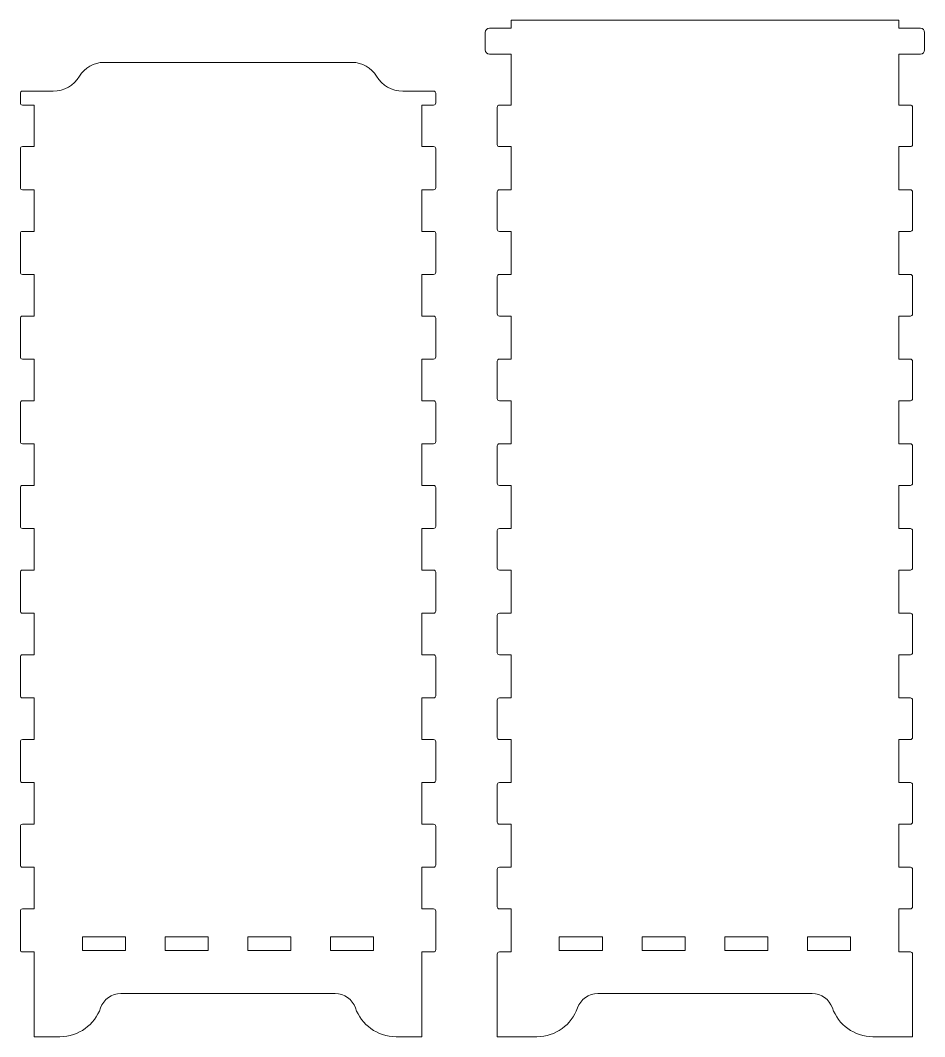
# Model space of a CAD drawing. Header units: millimetres. Extents: x -1099 to 2075, y -1295 to 1553.
# Drawn here: x 385.6 to 595.5, y -1213.3 to -977.3 of the extents above; entities that cross this region are included whole.
import ezdxf

# ---------------------------------------------------------------- set-up
doc = ezdxf.new("R2010")
doc.units = ezdxf.units.MM
doc.header["$MEASUREMENT"] = 0
doc.layers.add('layer 1', color=7, linetype='Continuous')

msp = doc.modelspace()

# ---------------------------------------------------------------- linework, layer by layer
at = {"layer": 'layer 1', "color": 250, "lineweight": 9}
for points, knots in [([(519.638, -1203.311), (519.638, -1203.311), (569.3578, -1203.311), (569.3578, -1203.311), (569.3578, -1203.311), (571.514, -1203.311), (573.3481, -1204.6075), (574.069, -1206.6396), (574.069, -1206.6396), (575.4456, -1210.5194), (579.1562, -1213.3109), (583.4979, -1213.3109), (583.4979, -1213.3109), (583.4979, -1213.3109), (592.6979, -1213.3109), (592.6979, -1213.3109), (592.6979, -1213.3109), (592.6979, -1213.3109), (592.6979, -1194.1443), (592.6979, -1194.1443), (592.6979, -1194.1443), (592.6979, -1193.8689), (592.4732, -1193.6443), (592.1979, -1193.6443), (592.1979, -1193.6443), (592.1979, -1193.6443), (589.4979, -1193.6443), (589.4979, -1193.6443), (589.4979, -1193.6443), (589.4979, -1193.6443), (589.4979, -1183.6443), (589.4979, -1183.6443), (589.4979, -1183.6443), (589.4979, -1183.6443), (592.1979, -1183.6443), (592.1979, -1183.6443), (592.1979, -1183.6443), (592.4733, -1183.6443), (592.6979, -1183.4197), (592.6979, -1183.1443), (592.6979, -1183.1443), (592.6979, -1183.1443), (592.6979, -1174.4777), (592.6979, -1174.4777), (592.6979, -1174.4777), (592.6979, -1174.2023), (592.4732, -1173.9777), (592.1979, -1173.9777), (592.1979, -1173.9777), (592.1979, -1173.9777), (589.4979, -1173.9777), (589.4979, -1173.9777), (589.4979, -1173.9777), (589.4979, -1173.9777), (589.4979, -1163.9777), (589.4979, -1163.9777), (589.4979, -1163.9777), (589.4979, -1163.9777), (592.1979, -1163.9777), (592.1979, -1163.9777), (592.1979, -1163.9777), (592.4733, -1163.9777), (592.6979, -1163.7531), (592.6979, -1163.4777), (592.6979, -1163.4777), (592.6979, -1163.4777), (592.6979, -1154.811), (592.6979, -1154.811), (592.6979, -1154.811), (592.6979, -1154.5356), (592.4732, -1154.311), (592.1979, -1154.311), (592.1979, -1154.311), (592.1979, -1154.311), (589.4979, -1154.311), (589.4979, -1154.311), (589.4979, -1154.311), (589.4979, -1154.311), (589.4979, -1144.311), (589.4979, -1144.311), (589.4979, -1144.311), (589.4979, -1144.311), (592.1979, -1144.311), (592.1979, -1144.311), (592.1979, -1144.311), (592.4733, -1144.311), (592.6979, -1144.0864), (592.6979, -1143.811), (592.6979, -1143.811), (592.6979, -1143.811), (592.6979, -1135.1443), (592.6979, -1135.1443), (592.6979, -1135.1443), (592.6979, -1134.8689), (592.4732, -1134.6443), (592.1979, -1134.6443), (592.1979, -1134.6443), (592.1979, -1134.6443), (589.4979, -1134.6443), (589.4979, -1134.6443), (589.4979, -1134.6443), (589.4979, -1134.6443), (589.4979, -1124.6443), (589.4979, -1124.6443), (589.4979, -1124.6443), (589.4979, -1124.6443), (592.1979, -1124.6443), (592.1979, -1124.6443), (592.1979, -1124.6443), (592.4733, -1124.6443), (592.6979, -1124.4197), (592.6979, -1124.1443), (592.6979, -1124.1443), (592.6979, -1124.1443), (592.6979, -1115.4777), (592.6979, -1115.4777), (592.6979, -1115.4777), (592.6979, -1115.2023), (592.4732, -1114.9777), (592.1979, -1114.9777), (592.1979, -1114.9777), (592.1979, -1114.9777), (589.4979, -1114.9777), (589.4979, -1114.9777), (589.4979, -1114.9777), (589.4979, -1114.9777), (589.4979, -1104.9777), (589.4979, -1104.9777), (589.4979, -1104.9777), (589.4979, -1104.9777), (592.1979, -1104.9777), (592.1979, -1104.9777), (592.1979, -1104.9777), (592.4733, -1104.9777), (592.6979, -1104.7531), (592.6979, -1104.4777), (592.6979, -1104.4777), (592.6979, -1104.4777), (592.6979, -1095.811), (592.6979, -1095.811), (592.6979, -1095.811), (592.6979, -1095.5356), (592.4732, -1095.311), (592.1979, -1095.311), (592.1979, -1095.311), (592.1979, -1095.311), (589.4979, -1095.311), (589.4979, -1095.311), (589.4979, -1095.311), (589.4979, -1095.311), (589.4979, -1085.311), (589.4979, -1085.311), (589.4979, -1085.311), (589.4979, -1085.311), (592.1979, -1085.311), (592.1979, -1085.311), (592.1979, -1085.311), (592.4733, -1085.311), (592.6979, -1085.0864), (592.6979, -1084.811), (592.6979, -1084.811), (592.6979, -1084.811), (592.6979, -1076.1443), (592.6979, -1076.1443), (592.6979, -1076.1443), (592.6979, -1075.8689), (592.4732, -1075.6443), (592.1979, -1075.6443), (592.1979, -1075.6443), (592.1979, -1075.6443), (589.4979, -1075.6443), (589.4979, -1075.6443), (589.4979, -1075.6443), (589.4979, -1075.6443), (589.4979, -1065.6443), (589.4979, -1065.6443), (589.4979, -1065.6443), (589.4979, -1065.6443), (592.1979, -1065.6443), (592.1979, -1065.6443), (592.1979, -1065.6443), (592.4733, -1065.6443), (592.6979, -1065.4197), (592.6979, -1065.1443), (592.6979, -1065.1443), (592.6979, -1065.1443), (592.6979, -1056.4777), (592.6979, -1056.4777), (592.6979, -1056.4777), (592.6979, -1056.2023), (592.4732, -1055.9777), (592.1979, -1055.9777), (592.1979, -1055.9777), (592.1979, -1055.9777), (589.4979, -1055.9777), (589.4979, -1055.9777), (589.4979, -1055.9777), (589.4979, -1055.9777), (589.4979, -1045.9777), (589.4979, -1045.9777), (589.4979, -1045.9777), (589.4979, -1045.9777), (592.1979, -1045.9777), (592.1979, -1045.9777), (592.1979, -1045.9777), (592.4733, -1045.9777), (592.6979, -1045.7531), (592.6979, -1045.4777), (592.6979, -1045.4777), (592.6979, -1045.4777), (592.6979, -1036.811), (592.6979, -1036.811), (592.6979, -1036.811), (592.6979, -1036.5356), (592.4732, -1036.311), (592.1979, -1036.311), (592.1979, -1036.311), (592.1979, -1036.311), (589.4979, -1036.311), (589.4979, -1036.311), (589.4979, -1036.311), (589.4979, -1036.311), (589.4979, -1026.311), (589.4979, -1026.311), (589.4979, -1026.311), (589.4979, -1026.311), (592.1979, -1026.311), (592.1979, -1026.311), (592.1979, -1026.311), (592.4733, -1026.311), (592.6979, -1026.0864), (592.6979, -1025.811), (592.6979, -1025.811), (592.6979, -1025.811), (592.6979, -1017.1443), (592.6979, -1017.1443), (592.6979, -1017.1443), (592.6979, -1016.8689), (592.4732, -1016.6443), (592.1979, -1016.6443), (592.1979, -1016.6443), (592.1979, -1016.6443), (589.4979, -1016.6443), (589.4979, -1016.6443), (589.4979, -1016.6443), (589.4979, -1016.6443), (589.4979, -1006.6443), (589.4979, -1006.6443), (589.4979, -1006.6443), (589.4979, -1006.6443), (592.1979, -1006.6443), (592.1979, -1006.6443), (592.1979, -1006.6443), (592.4733, -1006.6443), (592.6979, -1006.4197), (592.6979, -1006.1443), (592.6979, -1006.1443), (592.6979, -1006.1443), (592.6979, -997.4777), (592.6979, -997.4777), (592.6979, -997.4777), (592.6979, -997.2023), (592.4732, -996.9777), (592.1979, -996.9777), (592.1979, -996.9777), (592.1979, -996.9777), (589.4979, -996.9777), (589.4979, -996.9777), (589.4979, -996.9777), (589.4979, -996.9777), (589.4979, -985.1444), (589.4979, -985.1444), (589.4979, -985.1444), (589.4979, -985.1444), (594.4979, -985.1444), (594.4979, -985.1444), (594.4979, -985.1444), (595.0487, -985.1444), (595.4979, -984.6952), (595.4979, -984.1444), (595.4979, -984.1444), (595.4979, -984.1444), (595.4979, -980.1444), (595.4979, -980.1444), (595.4979, -980.1444), (595.4979, -979.5936), (595.0486, -979.1444), (594.4979, -979.1444), (594.4979, -979.1444), (594.4979, -979.1444), (589.4979, -979.1444), (589.4979, -979.1444), (589.4979, -979.1444), (589.4979, -979.1444), (589.4979, -977.311), (589.4979, -977.311), (589.4979, -977.311), (589.4979, -977.311), (499.4979, -977.311), (499.4979, -977.311), (499.4979, -977.311), (499.4979, -977.311), (499.4979, -979.1444), (499.4979, -979.1444), (499.4979, -979.1444), (499.4979, -979.1444), (494.4979, -979.1444), (494.4979, -979.1444), (494.4979, -979.1444), (493.9473, -979.1444), (493.4979, -979.5938), (493.4979, -980.1444), (493.4979, -980.1444), (493.4979, -980.1444), (493.4979, -984.1444), (493.4979, -984.1444), (493.4979, -984.1444), (493.4979, -984.6951), (493.9471, -985.1444), (494.4979, -985.1444), (494.4979, -985.1444), (494.4979, -985.1444), (499.4979, -985.1444), (499.4979, -985.1444), (499.4979, -985.1444), (499.4979, -985.1444), (499.4979, -996.9777), (499.4979, -996.9777), (499.4979, -996.9777), (499.4979, -996.9777), (496.7979, -996.9777), (496.7979, -996.9777), (496.7979, -996.9777), (496.5226, -996.9777), (496.2979, -997.2024), (496.2979, -997.4777), (496.2979, -997.4777), (496.2979, -997.4777), (496.2979, -1006.1443), (496.2979, -1006.1443), (496.2979, -1006.1443), (496.2979, -1006.4196), (496.5225, -1006.6443), (496.7979, -1006.6443), (496.7979, -1006.6443), (496.7979, -1006.6443), (499.4979, -1006.6443), (499.4979, -1006.6443), (499.4979, -1006.6443), (499.4979, -1006.6443), (499.4979, -1016.6443), (499.4979, -1016.6443), (499.4979, -1016.6443), (499.4979, -1016.6443), (496.7979, -1016.6443), (496.7979, -1016.6443), (496.7979, -1016.6443), (496.5226, -1016.6443), (496.2979, -1016.869), (496.2979, -1017.1443), (496.2979, -1017.1443), (496.2979, -1017.1443), (496.2979, -1025.811), (496.2979, -1025.811), (496.2979, -1025.811), (496.2979, -1026.0863), (496.5225, -1026.311), (496.7979, -1026.311), (496.7979, -1026.311), (496.7979, -1026.311), (499.4979, -1026.311), (499.4979, -1026.311), (499.4979, -1026.311), (499.4979, -1026.311), (499.4979, -1036.311), (499.4979, -1036.311), (499.4979, -1036.311), (499.4979, -1036.311), (496.7979, -1036.311), (496.7979, -1036.311), (496.7979, -1036.311), (496.5226, -1036.311), (496.2979, -1036.5357), (496.2979, -1036.811), (496.2979, -1036.811), (496.2979, -1036.811), (496.2979, -1045.4777), (496.2979, -1045.4777), (496.2979, -1045.4777), (496.2979, -1045.753), (496.5225, -1045.9777), (496.7979, -1045.9777), (496.7979, -1045.9777), (496.7979, -1045.9777), (499.4979, -1045.9777), (499.4979, -1045.9777), (499.4979, -1045.9777), (499.4979, -1045.9777), (499.4979, -1055.9777), (499.4979, -1055.9777), (499.4979, -1055.9777), (499.4979, -1055.9777), (496.7979, -1055.9777), (496.7979, -1055.9777), (496.7979, -1055.9777), (496.5226, -1055.9777), (496.2979, -1056.2024), (496.2979, -1056.4777), (496.2979, -1056.4777), (496.2979, -1056.4777), (496.2979, -1065.1443), (496.2979, -1065.1443), (496.2979, -1065.1443), (496.2979, -1065.4196), (496.5225, -1065.6443), (496.7979, -1065.6443), (496.7979, -1065.6443), (496.7979, -1065.6443), (499.4979, -1065.6443), (499.4979, -1065.6443), (499.4979, -1065.6443), (499.4979, -1065.6443), (499.4979, -1075.6443), (499.4979, -1075.6443), (499.4979, -1075.6443), (499.4979, -1075.6443), (496.7979, -1075.6443), (496.7979, -1075.6443), (496.7979, -1075.6443), (496.5226, -1075.6443), (496.2979, -1075.869), (496.2979, -1076.1443), (496.2979, -1076.1443), (496.2979, -1076.1443), (496.2979, -1084.811), (496.2979, -1084.811), (496.2979, -1084.811), (496.2979, -1085.0863), (496.5225, -1085.311), (496.7979, -1085.311), (496.7979, -1085.311), (496.7979, -1085.311), (499.4979, -1085.311), (499.4979, -1085.311), (499.4979, -1085.311), (499.4979, -1085.311), (499.4979, -1095.311), (499.4979, -1095.311), (499.4979, -1095.311), (499.4979, -1095.311), (496.7979, -1095.311), (496.7979, -1095.311), (496.7979, -1095.311), (496.5226, -1095.311), (496.2979, -1095.5357), (496.2979, -1095.811), (496.2979, -1095.811), (496.2979, -1095.811), (496.2979, -1104.4777), (496.2979, -1104.4777), (496.2979, -1104.4777), (496.2979, -1104.753), (496.5225, -1104.9777), (496.7979, -1104.9777), (496.7979, -1104.9777), (496.7979, -1104.9777), (499.4979, -1104.9777), (499.4979, -1104.9777), (499.4979, -1104.9777), (499.4979, -1104.9777), (499.4979, -1114.9777), (499.4979, -1114.9777), (499.4979, -1114.9777), (499.4979, -1114.9777), (496.7979, -1114.9777), (496.7979, -1114.9777), (496.7979, -1114.9777), (496.5226, -1114.9777), (496.2979, -1115.2024), (496.2979, -1115.4777), (496.2979, -1115.4777), (496.2979, -1115.4777), (496.2979, -1124.1443), (496.2979, -1124.1443), (496.2979, -1124.1443), (496.2979, -1124.4196), (496.5225, -1124.6443), (496.7979, -1124.6443), (496.7979, -1124.6443), (496.7979, -1124.6443), (499.4979, -1124.6443), (499.4979, -1124.6443), (499.4979, -1124.6443), (499.4979, -1124.6443), (499.4979, -1134.6443), (499.4979, -1134.6443), (499.4979, -1134.6443), (499.4979, -1134.6443), (496.7979, -1134.6443), (496.7979, -1134.6443), (496.7979, -1134.6443), (496.5226, -1134.6443), (496.2979, -1134.869), (496.2979, -1135.1443), (496.2979, -1135.1443), (496.2979, -1135.1443), (496.2979, -1143.811), (496.2979, -1143.811), (496.2979, -1143.811), (496.2979, -1144.0863), (496.5225, -1144.311), (496.7979, -1144.311), (496.7979, -1144.311), (496.7979, -1144.311), (499.4979, -1144.311), (499.4979, -1144.311), (499.4979, -1144.311), (499.4979, -1144.311), (499.4979, -1154.311), (499.4979, -1154.311), (499.4979, -1154.311), (499.4979, -1154.311), (496.7979, -1154.311), (496.7979, -1154.311), (496.7979, -1154.311), (496.5226, -1154.311), (496.2979, -1154.5357), (496.2979, -1154.811), (496.2979, -1154.811), (496.2979, -1154.811), (496.2979, -1163.4777), (496.2979, -1163.4777), (496.2979, -1163.4777), (496.2979, -1163.753), (496.5225, -1163.9777), (496.7979, -1163.9777), (496.7979, -1163.9777), (496.7979, -1163.9777), (499.4979, -1163.9777), (499.4979, -1163.9777), (499.4979, -1163.9777), (499.4979, -1163.9777), (499.4979, -1173.9777), (499.4979, -1173.9777), (499.4979, -1173.9777), (499.4979, -1173.9777), (496.7979, -1173.9777), (496.7979, -1173.9777), (496.7979, -1173.9777), (496.5226, -1173.9777), (496.2979, -1174.2024), (496.2979, -1174.4777), (496.2979, -1174.4777), (496.2979, -1174.4777), (496.2979, -1183.1443), (496.2979, -1183.1443), (496.2979, -1183.1443), (496.2979, -1183.4196), (496.5225, -1183.6443), (496.7979, -1183.6443), (496.7979, -1183.6443), (496.7979, -1183.6443), (499.4979, -1183.6443), (499.4979, -1183.6443), (499.4979, -1183.6443), (499.4979, -1183.6443), (499.4979, -1193.6443), (499.4979, -1193.6443), (499.4979, -1193.6443), (499.4979, -1193.6443), (496.7979, -1193.6443), (496.7979, -1193.6443), (496.7979, -1193.6443), (496.5226, -1193.6443), (496.2979, -1193.869), (496.2979, -1194.1443), (496.2979, -1194.1443), (496.2979, -1194.1443), (496.2979, -1213.3109), (496.2979, -1213.3109), (496.2979, -1213.3109), (496.2979, -1213.3109), (505.4979, -1213.3109), (505.4979, -1213.3109), (505.4979, -1213.3109), (509.8396, -1213.3109), (513.5502, -1210.5194), (514.9268, -1206.6396), (514.9268, -1206.6396), (515.6477, -1204.6075), (517.4818, -1203.311), (519.638, -1203.311)], [0, 0, 0, 0, 0.00671141, 0.00671141, 0.00671141, 0.00671141, 0.01342282, 0.01342282, 0.01342282, 0.01342282, 0.02013423, 0.02013423, 0.02013423, 0.02013423, 0.02684564, 0.02684564, 0.02684564, 0.02684564, 0.03355705, 0.03355705, 0.03355705, 0.03355705, 0.04026846, 0.04026846, 0.04026846, 0.04026846, 0.04697987, 0.04697987, 0.04697987, 0.04697987, 0.05369128, 0.05369128, 0.05369128, 0.05369128, 0.06040268, 0.06040268, 0.06040268, 0.06040268, 0.06711409, 0.06711409, 0.06711409, 0.06711409, 0.0738255, 0.0738255, 0.0738255, 0.0738255, 0.08053691, 0.08053691, 0.08053691, 0.08053691, 0.08724832, 0.08724832, 0.08724832, 0.08724832, 0.09395973, 0.09395973, 0.09395973, 0.09395973, 0.10067114, 0.10067114, 0.10067114, 0.10067114, 0.10738255, 0.10738255, 0.10738255, 0.10738255, 0.11409396, 0.11409396, 0.11409396, 0.11409396, 0.12080537, 0.12080537, 0.12080537, 0.12080537, 0.12751678, 0.12751678, 0.12751678, 0.12751678, 0.13422819, 0.13422819, 0.13422819, 0.13422819, 0.1409396, 0.1409396, 0.1409396, 0.1409396, 0.14765101, 0.14765101, 0.14765101, 0.14765101, 0.15436242, 0.15436242, 0.15436242, 0.15436242, 0.16107383, 0.16107383, 0.16107383, 0.16107383, 0.16778523, 0.16778523, 0.16778523, 0.16778523, 0.17449664, 0.17449664, 0.17449664, 0.17449664, 0.18120805, 0.18120805, 0.18120805, 0.18120805, 0.18791946, 0.18791946, 0.18791946, 0.18791946, 0.19463087, 0.19463087, 0.19463087, 0.19463087, 0.20134228, 0.20134228, 0.20134228, 0.20134228, 0.20805369, 0.20805369, 0.20805369, 0.20805369, 0.2147651, 0.2147651, 0.2147651, 0.2147651, 0.22147651, 0.22147651, 0.22147651, 0.22147651, 0.22818792, 0.22818792, 0.22818792, 0.22818792, 0.23489933, 0.23489933, 0.23489933, 0.23489933, 0.24161074, 0.24161074, 0.24161074, 0.24161074, 0.24832215, 0.24832215, 0.24832215, 0.24832215, 0.25503356, 0.25503356, 0.25503356, 0.25503356, 0.26174497, 0.26174497, 0.26174497, 0.26174497, 0.26845638, 0.26845638, 0.26845638, 0.26845638, 0.27516779, 0.27516779, 0.27516779, 0.27516779, 0.28187919, 0.28187919, 0.28187919, 0.28187919, 0.2885906, 0.2885906, 0.2885906, 0.2885906, 0.29530201, 0.29530201, 0.29530201, 0.29530201, 0.30201342, 0.30201342, 0.30201342, 0.30201342, 0.30872483, 0.30872483, 0.30872483, 0.30872483, 0.31543624, 0.31543624, 0.31543624, 0.31543624, 0.32214765, 0.32214765, 0.32214765, 0.32214765, 0.32885906, 0.32885906, 0.32885906, 0.32885906, 0.33557047, 0.33557047, 0.33557047, 0.33557047, 0.34228188, 0.34228188, 0.34228188, 0.34228188, 0.34899329, 0.34899329, 0.34899329, 0.34899329, 0.3557047, 0.3557047, 0.3557047, 0.3557047, 0.36241611, 0.36241611, 0.36241611, 0.36241611, 0.36912752, 0.36912752, 0.36912752, 0.36912752, 0.37583893, 0.37583893, 0.37583893, 0.37583893, 0.38255034, 0.38255034, 0.38255034, 0.38255034, 0.38926174, 0.38926174, 0.38926174, 0.38926174, 0.39597315, 0.39597315, 0.39597315, 0.39597315, 0.40268456, 0.40268456, 0.40268456, 0.40268456, 0.40939597, 0.40939597, 0.40939597, 0.40939597, 0.41610738, 0.41610738, 0.41610738, 0.41610738, 0.42281879, 0.42281879, 0.42281879, 0.42281879, 0.4295302, 0.4295302, 0.4295302, 0.4295302, 0.43624161, 0.43624161, 0.43624161, 0.43624161, 0.44295302, 0.44295302, 0.44295302, 0.44295302, 0.44966443, 0.44966443, 0.44966443, 0.44966443, 0.45637584, 0.45637584, 0.45637584, 0.45637584, 0.46308725, 0.46308725, 0.46308725, 0.46308725, 0.46979866, 0.46979866, 0.46979866, 0.46979866, 0.47651007, 0.47651007, 0.47651007, 0.47651007, 0.48322148, 0.48322148, 0.48322148, 0.48322148, 0.48993289, 0.48993289, 0.48993289, 0.48993289, 0.4966443, 0.4966443, 0.4966443, 0.4966443, 0.5033557, 0.5033557, 0.5033557, 0.5033557, 0.51006711, 0.51006711, 0.51006711, 0.51006711, 0.51677852, 0.51677852, 0.51677852, 0.51677852, 0.52348993, 0.52348993, 0.52348993, 0.52348993, 0.53020134, 0.53020134, 0.53020134, 0.53020134, 0.53691275, 0.53691275, 0.53691275, 0.53691275, 0.54362416, 0.54362416, 0.54362416, 0.54362416, 0.55033557, 0.55033557, 0.55033557, 0.55033557, 0.55704698, 0.55704698, 0.55704698, 0.55704698, 0.56375839, 0.56375839, 0.56375839, 0.56375839, 0.5704698, 0.5704698, 0.5704698, 0.5704698, 0.57718121, 0.57718121, 0.57718121, 0.57718121, 0.58389262, 0.58389262, 0.58389262, 0.58389262, 0.59060403, 0.59060403, 0.59060403, 0.59060403, 0.59731544, 0.59731544, 0.59731544, 0.59731544, 0.60402685, 0.60402685, 0.60402685, 0.60402685, 0.61073826, 0.61073826, 0.61073826, 0.61073826, 0.61744966, 0.61744966, 0.61744966, 0.61744966, 0.62416107, 0.62416107, 0.62416107, 0.62416107, 0.63087248, 0.63087248, 0.63087248, 0.63087248, 0.63758389, 0.63758389, 0.63758389, 0.63758389, 0.6442953, 0.6442953, 0.6442953, 0.6442953, 0.65100671, 0.65100671, 0.65100671, 0.65100671, 0.65771812, 0.65771812, 0.65771812, 0.65771812, 0.66442953, 0.66442953, 0.66442953, 0.66442953, 0.67114094, 0.67114094, 0.67114094, 0.67114094, 0.67785235, 0.67785235, 0.67785235, 0.67785235, 0.68456376, 0.68456376, 0.68456376, 0.68456376, 0.69127517, 0.69127517, 0.69127517, 0.69127517, 0.69798658, 0.69798658, 0.69798658, 0.69798658, 0.70469799, 0.70469799, 0.70469799, 0.70469799, 0.7114094, 0.7114094, 0.7114094, 0.7114094, 0.71812081, 0.71812081, 0.71812081, 0.71812081, 0.72483221, 0.72483221, 0.72483221, 0.72483221, 0.73154362, 0.73154362, 0.73154362, 0.73154362, 0.73825503, 0.73825503, 0.73825503, 0.73825503, 0.74496644, 0.74496644, 0.74496644, 0.74496644, 0.75167785, 0.75167785, 0.75167785, 0.75167785, 0.75838926, 0.75838926, 0.75838926, 0.75838926, 0.76510067, 0.76510067, 0.76510067, 0.76510067, 0.77181208, 0.77181208, 0.77181208, 0.77181208, 0.77852349, 0.77852349, 0.77852349, 0.77852349, 0.7852349, 0.7852349, 0.7852349, 0.7852349, 0.79194631, 0.79194631, 0.79194631, 0.79194631, 0.79865772, 0.79865772, 0.79865772, 0.79865772, 0.80536913, 0.80536913, 0.80536913, 0.80536913, 0.81208054, 0.81208054, 0.81208054, 0.81208054, 0.81879195, 0.81879195, 0.81879195, 0.81879195, 0.82550336, 0.82550336, 0.82550336, 0.82550336, 0.83221477, 0.83221477, 0.83221477, 0.83221477, 0.83892617, 0.83892617, 0.83892617, 0.83892617, 0.84563758, 0.84563758, 0.84563758, 0.84563758, 0.85234899, 0.85234899, 0.85234899, 0.85234899, 0.8590604, 0.8590604, 0.8590604, 0.8590604, 0.86577181, 0.86577181, 0.86577181, 0.86577181, 0.87248322, 0.87248322, 0.87248322, 0.87248322, 0.87919463, 0.87919463, 0.87919463, 0.87919463, 0.88590604, 0.88590604, 0.88590604, 0.88590604, 0.89261745, 0.89261745, 0.89261745, 0.89261745, 0.89932886, 0.89932886, 0.89932886, 0.89932886, 0.90604027, 0.90604027, 0.90604027, 0.90604027, 0.91275168, 0.91275168, 0.91275168, 0.91275168, 0.91946309, 0.91946309, 0.91946309, 0.91946309, 0.9261745, 0.9261745, 0.9261745, 0.9261745, 0.93288591, 0.93288591, 0.93288591, 0.93288591, 0.93959732, 0.93959732, 0.93959732, 0.93959732, 0.94630872, 0.94630872, 0.94630872, 0.94630872, 0.95302013, 0.95302013, 0.95302013, 0.95302013, 0.95973154, 0.95973154, 0.95973154, 0.95973154, 0.96644295, 0.96644295, 0.96644295, 0.96644295, 0.97315436, 0.97315436, 0.97315436, 0.97315436, 0.97986577, 0.97986577, 0.97986577, 0.97986577, 0.98657718, 0.98657718, 0.98657718, 0.98657718, 1, 1, 1, 1]), ([(482.0004, -994.2444), (482.0004, -993.969), (481.7757, -993.7444), (481.5004, -993.7444), (481.5004, -993.7444), (481.5004, -993.7444), (474.3642, -993.7444), (474.3642, -993.7444), (474.3642, -993.7444), (471.7975, -993.7444), (469.5911, -992.4927), (468.2729, -990.2905), (468.2729, -990.2905), (467.0868, -988.3091), (464.952, -987.0777), (462.6336, -987.0777), (462.6336, -987.0777), (462.6336, -987.0777), (404.9672, -987.0777), (404.9672, -987.0777), (404.9672, -987.0777), (402.6488, -987.0777), (400.5139, -988.3091), (399.3279, -990.2905), (399.3279, -990.2905), (398.0097, -992.4927), (395.8033, -993.7444), (393.2366, -993.7444), (393.2366, -993.7444), (393.2366, -993.7444), (386.1004, -993.7444), (386.1004, -993.7444), (386.1004, -993.7444), (385.8251, -993.7444), (385.6004, -993.9691), (385.6004, -994.2444), (385.6004, -994.2444), (385.6004, -994.2444), (385.6004, -996.4777), (385.6004, -996.4777), (385.6004, -996.4777), (385.6004, -996.753), (385.825, -996.9777), (386.1004, -996.9777), (386.1004, -996.9777), (386.1004, -996.9777), (388.8004, -996.9777), (388.8004, -996.9777), (388.8004, -996.9777), (388.8004, -996.9777), (388.8004, -1006.6443), (388.8004, -1006.6443), (388.8004, -1006.6443), (388.8004, -1006.6443), (386.1004, -1006.6443), (386.1004, -1006.6443), (386.1004, -1006.6443), (385.8251, -1006.6443), (385.6004, -1006.869), (385.6004, -1007.1443), (385.6004, -1007.1443), (385.6004, -1007.1443), (385.6004, -1016.1443), (385.6004, -1016.1443), (385.6004, -1016.1443), (385.6004, -1016.4196), (385.825, -1016.6443), (386.1004, -1016.6443), (386.1004, -1016.6443), (386.1004, -1016.6443), (388.8004, -1016.6443), (388.8004, -1016.6443), (388.8004, -1016.6443), (388.8004, -1016.6443), (388.8004, -1026.311), (388.8004, -1026.311), (388.8004, -1026.311), (388.8004, -1026.311), (386.1004, -1026.311), (386.1004, -1026.311), (386.1004, -1026.311), (385.8251, -1026.311), (385.6004, -1026.5357), (385.6004, -1026.811), (385.6004, -1026.811), (385.6004, -1026.811), (385.6004, -1035.811), (385.6004, -1035.811), (385.6004, -1035.811), (385.6004, -1036.0863), (385.825, -1036.311), (386.1004, -1036.311), (386.1004, -1036.311), (386.1004, -1036.311), (388.8004, -1036.311), (388.8004, -1036.311), (388.8004, -1036.311), (388.8004, -1036.311), (388.8004, -1045.9777), (388.8004, -1045.9777), (388.8004, -1045.9777), (388.8004, -1045.9777), (386.1004, -1045.9777), (386.1004, -1045.9777), (386.1004, -1045.9777), (385.8251, -1045.9777), (385.6004, -1046.2024), (385.6004, -1046.4777), (385.6004, -1046.4777), (385.6004, -1046.4777), (385.6004, -1055.4777), (385.6004, -1055.4777), (385.6004, -1055.4777), (385.6004, -1055.753), (385.825, -1055.9777), (386.1004, -1055.9777), (386.1004, -1055.9777), (386.1004, -1055.9777), (388.8004, -1055.9777), (388.8004, -1055.9777), (388.8004, -1055.9777), (388.8004, -1055.9777), (388.8004, -1065.6443), (388.8004, -1065.6443), (388.8004, -1065.6443), (388.8004, -1065.6443), (386.1004, -1065.6443), (386.1004, -1065.6443), (386.1004, -1065.6443), (385.8251, -1065.6443), (385.6004, -1065.869), (385.6004, -1066.1443), (385.6004, -1066.1443), (385.6004, -1066.1443), (385.6004, -1075.1443), (385.6004, -1075.1443), (385.6004, -1075.1443), (385.6004, -1075.4196), (385.825, -1075.6443), (386.1004, -1075.6443), (386.1004, -1075.6443), (386.1004, -1075.6443), (388.8004, -1075.6443), (388.8004, -1075.6443), (388.8004, -1075.6443), (388.8004, -1075.6443), (388.8004, -1085.311), (388.8004, -1085.311), (388.8004, -1085.311), (388.8004, -1085.311), (386.1004, -1085.311), (386.1004, -1085.311), (386.1004, -1085.311), (385.8251, -1085.311), (385.6004, -1085.5357), (385.6004, -1085.811), (385.6004, -1085.811), (385.6004, -1085.811), (385.6004, -1094.811), (385.6004, -1094.811), (385.6004, -1094.811), (385.6004, -1095.0863), (385.825, -1095.311), (386.1004, -1095.311), (386.1004, -1095.311), (386.1004, -1095.311), (388.8004, -1095.311), (388.8004, -1095.311), (388.8004, -1095.311), (388.8004, -1095.311), (388.8004, -1104.9777), (388.8004, -1104.9777), (388.8004, -1104.9777), (388.8004, -1104.9777), (386.1004, -1104.9777), (386.1004, -1104.9777), (386.1004, -1104.9777), (385.8251, -1104.9777), (385.6004, -1105.2024), (385.6004, -1105.4777), (385.6004, -1105.4777), (385.6004, -1105.4777), (385.6004, -1114.4777), (385.6004, -1114.4777), (385.6004, -1114.4777), (385.6004, -1114.753), (385.825, -1114.9777), (386.1004, -1114.9777), (386.1004, -1114.9777), (386.1004, -1114.9777), (388.8004, -1114.9777), (388.8004, -1114.9777), (388.8004, -1114.9777), (388.8004, -1114.9777), (388.8004, -1124.6443), (388.8004, -1124.6443), (388.8004, -1124.6443), (388.8004, -1124.6443), (386.1004, -1124.6443), (386.1004, -1124.6443), (386.1004, -1124.6443), (385.8251, -1124.6443), (385.6004, -1124.869), (385.6004, -1125.1443), (385.6004, -1125.1443), (385.6004, -1125.1443), (385.6004, -1134.1443), (385.6004, -1134.1443), (385.6004, -1134.1443), (385.6004, -1134.4196), (385.825, -1134.6443), (386.1004, -1134.6443), (386.1004, -1134.6443), (386.1004, -1134.6443), (388.8004, -1134.6443), (388.8004, -1134.6443), (388.8004, -1134.6443), (388.8004, -1134.6443), (388.8004, -1144.311), (388.8004, -1144.311), (388.8004, -1144.311), (388.8004, -1144.311), (386.1004, -1144.311), (386.1004, -1144.311), (386.1004, -1144.311), (385.8251, -1144.311), (385.6004, -1144.5357), (385.6004, -1144.811), (385.6004, -1144.811), (385.6004, -1144.811), (385.6004, -1153.811), (385.6004, -1153.811), (385.6004, -1153.811), (385.6004, -1154.0863), (385.825, -1154.311), (386.1004, -1154.311), (386.1004, -1154.311), (386.1004, -1154.311), (388.8004, -1154.311), (388.8004, -1154.311), (388.8004, -1154.311), (388.8004, -1154.311), (388.8004, -1163.9777), (388.8004, -1163.9777), (388.8004, -1163.9777), (388.8004, -1163.9777), (386.1004, -1163.9777), (386.1004, -1163.9777), (386.1004, -1163.9777), (385.8251, -1163.9777), (385.6004, -1164.2024), (385.6004, -1164.4777), (385.6004, -1164.4777), (385.6004, -1164.4777), (385.6004, -1173.4777), (385.6004, -1173.4777), (385.6004, -1173.4777), (385.6004, -1173.753), (385.825, -1173.9777), (386.1004, -1173.9777), (386.1004, -1173.9777), (386.1004, -1173.9777), (388.8004, -1173.9777), (388.8004, -1173.9777), (388.8004, -1173.9777), (388.8004, -1173.9777), (388.8004, -1183.6443), (388.8004, -1183.6443), (388.8004, -1183.6443), (388.8004, -1183.6443), (386.1004, -1183.6443), (386.1004, -1183.6443), (386.1004, -1183.6443), (385.8251, -1183.6443), (385.6004, -1183.869), (385.6004, -1184.1443), (385.6004, -1184.1443), (385.6004, -1184.1443), (385.6004, -1193.1443), (385.6004, -1193.1443), (385.6004, -1193.1443), (385.6004, -1193.4196), (385.825, -1193.6443), (386.1004, -1193.6443), (386.1004, -1193.6443), (386.1004, -1193.6443), (388.8004, -1193.6443), (388.8004, -1193.6443), (388.8004, -1193.6443), (388.8004, -1193.6443), (388.8004, -1213.3109), (388.8004, -1213.3109), (388.8004, -1213.3109), (388.8004, -1213.3109), (394.8003, -1213.3109), (394.8003, -1213.3109), (394.8003, -1213.3109), (399.1421, -1213.3109), (402.8527, -1210.5194), (404.2293, -1206.6396), (404.2293, -1206.6396), (404.9502, -1204.6075), (406.7843, -1203.311), (408.9406, -1203.311), (408.9406, -1203.311), (408.9406, -1203.311), (433.8004, -1203.311), (433.8004, -1203.311), (433.8004, -1203.311), (433.8004, -1203.311), (458.6603, -1203.311), (458.6603, -1203.311), (458.6603, -1203.311), (460.8165, -1203.311), (462.6506, -1204.6075), (463.3715, -1206.6396), (463.3715, -1206.6396), (464.7481, -1210.5194), (468.4587, -1213.3109), (472.8004, -1213.3109), (472.8004, -1213.3109), (472.8004, -1213.3109), (478.8004, -1213.3109), (478.8004, -1213.3109), (478.8004, -1213.3109), (478.8004, -1213.3109), (478.8004, -1193.6443), (478.8004, -1193.6443), (478.8004, -1193.6443), (478.8004, -1193.6443), (481.5004, -1193.6443), (481.5004, -1193.6443), (481.5004, -1193.6443), (481.7758, -1193.6443), (482.0004, -1193.4197), (482.0004, -1193.1443), (482.0004, -1193.1443), (482.0004, -1193.1443), (482.0004, -1184.1443), (482.0004, -1184.1443), (482.0004, -1184.1443), (482.0004, -1183.8689), (481.7757, -1183.6443), (481.5004, -1183.6443), (481.5004, -1183.6443), (481.5004, -1183.6443), (478.8004, -1183.6443), (478.8004, -1183.6443), (478.8004, -1183.6443), (478.8004, -1183.6443), (478.8004, -1173.9777), (478.8004, -1173.9777), (478.8004, -1173.9777), (478.8004, -1173.9777), (481.5004, -1173.9777), (481.5004, -1173.9777), (481.5004, -1173.9777), (481.7758, -1173.9777), (482.0004, -1173.7531), (482.0004, -1173.4777), (482.0004, -1173.4777), (482.0004, -1173.4777), (482.0004, -1164.4777), (482.0004, -1164.4777), (482.0004, -1164.4777), (482.0004, -1164.2023), (481.7757, -1163.9777), (481.5004, -1163.9777), (481.5004, -1163.9777), (481.5004, -1163.9777), (478.8004, -1163.9777), (478.8004, -1163.9777), (478.8004, -1163.9777), (478.8004, -1163.9777), (478.8004, -1154.311), (478.8004, -1154.311), (478.8004, -1154.311), (478.8004, -1154.311), (481.5004, -1154.311), (481.5004, -1154.311), (481.5004, -1154.311), (481.7758, -1154.311), (482.0004, -1154.0864), (482.0004, -1153.811), (482.0004, -1153.811), (482.0004, -1153.811), (482.0004, -1144.811), (482.0004, -1144.811), (482.0004, -1144.811), (482.0004, -1144.5356), (481.7757, -1144.311), (481.5004, -1144.311), (481.5004, -1144.311), (481.5004, -1144.311), (478.8004, -1144.311), (478.8004, -1144.311), (478.8004, -1144.311), (478.8004, -1144.311), (478.8004, -1134.6443), (478.8004, -1134.6443), (478.8004, -1134.6443), (478.8004, -1134.6443), (481.5004, -1134.6443), (481.5004, -1134.6443), (481.5004, -1134.6443), (481.7758, -1134.6443), (482.0004, -1134.4197), (482.0004, -1134.1443), (482.0004, -1134.1443), (482.0004, -1134.1443), (482.0004, -1125.1443), (482.0004, -1125.1443), (482.0004, -1125.1443), (482.0004, -1124.8689), (481.7757, -1124.6443), (481.5004, -1124.6443), (481.5004, -1124.6443), (481.5004, -1124.6443), (478.8004, -1124.6443), (478.8004, -1124.6443), (478.8004, -1124.6443), (478.8004, -1124.6443), (478.8004, -1114.9777), (478.8004, -1114.9777), (478.8004, -1114.9777), (478.8004, -1114.9777), (481.5004, -1114.9777), (481.5004, -1114.9777), (481.5004, -1114.9777), (481.7758, -1114.9777), (482.0004, -1114.7531), (482.0004, -1114.4777), (482.0004, -1114.4777), (482.0004, -1114.4777), (482.0004, -1105.4777), (482.0004, -1105.4777), (482.0004, -1105.4777), (482.0004, -1105.2023), (481.7757, -1104.9777), (481.5004, -1104.9777), (481.5004, -1104.9777), (481.5004, -1104.9777), (478.8004, -1104.9777), (478.8004, -1104.9777), (478.8004, -1104.9777), (478.8004, -1104.9777), (478.8004, -1095.311), (478.8004, -1095.311), (478.8004, -1095.311), (478.8004, -1095.311), (481.5004, -1095.311), (481.5004, -1095.311), (481.5004, -1095.311), (481.7758, -1095.311), (482.0004, -1095.0864), (482.0004, -1094.811), (482.0004, -1094.811), (482.0004, -1094.811), (482.0004, -1085.811), (482.0004, -1085.811), (482.0004, -1085.811), (482.0004, -1085.5356), (481.7757, -1085.311), (481.5004, -1085.311), (481.5004, -1085.311), (481.5004, -1085.311), (478.8004, -1085.311), (478.8004, -1085.311), (478.8004, -1085.311), (478.8004, -1085.311), (478.8004, -1075.6443), (478.8004, -1075.6443), (478.8004, -1075.6443), (478.8004, -1075.6443), (481.5004, -1075.6443), (481.5004, -1075.6443), (481.5004, -1075.6443), (481.7758, -1075.6443), (482.0004, -1075.4197), (482.0004, -1075.1443), (482.0004, -1075.1443), (482.0004, -1075.1443), (482.0004, -1066.1443), (482.0004, -1066.1443), (482.0004, -1066.1443), (482.0004, -1065.8689), (481.7757, -1065.6443), (481.5004, -1065.6443), (481.5004, -1065.6443), (481.5004, -1065.6443), (478.8004, -1065.6443), (478.8004, -1065.6443), (478.8004, -1065.6443), (478.8004, -1065.6443), (478.8004, -1055.9777), (478.8004, -1055.9777), (478.8004, -1055.9777), (478.8004, -1055.9777), (481.5004, -1055.9777), (481.5004, -1055.9777), (481.5004, -1055.9777), (481.7758, -1055.9777), (482.0004, -1055.7531), (482.0004, -1055.4777), (482.0004, -1055.4777), (482.0004, -1055.4777), (482.0004, -1046.4777), (482.0004, -1046.4777), (482.0004, -1046.4777), (482.0004, -1046.2023), (481.7757, -1045.9777), (481.5004, -1045.9777), (481.5004, -1045.9777), (481.5004, -1045.9777), (478.8004, -1045.9777), (478.8004, -1045.9777), (478.8004, -1045.9777), (478.8004, -1045.9777), (478.8004, -1036.311), (478.8004, -1036.311), (478.8004, -1036.311), (478.8004, -1036.311), (481.5004, -1036.311), (481.5004, -1036.311), (481.5004, -1036.311), (481.7758, -1036.311), (482.0004, -1036.0864), (482.0004, -1035.811), (482.0004, -1035.811), (482.0004, -1035.811), (482.0004, -1026.811), (482.0004, -1026.811), (482.0004, -1026.811), (482.0004, -1026.5356), (481.7757, -1026.311), (481.5004, -1026.311), (481.5004, -1026.311), (481.5004, -1026.311), (478.8004, -1026.311), (478.8004, -1026.311), (478.8004, -1026.311), (478.8004, -1026.311), (478.8004, -1016.6443), (478.8004, -1016.6443), (478.8004, -1016.6443), (478.8004, -1016.6443), (481.5004, -1016.6443), (481.5004, -1016.6443), (481.5004, -1016.6443), (481.7758, -1016.6443), (482.0004, -1016.4197), (482.0004, -1016.1443), (482.0004, -1016.1443), (482.0004, -1016.1443), (482.0004, -1007.1443), (482.0004, -1007.1443), (482.0004, -1007.1443), (482.0004, -1006.8689), (481.7757, -1006.6443), (481.5004, -1006.6443), (481.5004, -1006.6443), (481.5004, -1006.6443), (478.8004, -1006.6443), (478.8004, -1006.6443), (478.8004, -1006.6443), (478.8004, -1006.6443), (478.8004, -996.9777), (478.8004, -996.9777), (478.8004, -996.9777), (478.8004, -996.9777), (481.5004, -996.9777), (481.5004, -996.9777), (481.5004, -996.9777), (481.7758, -996.9777), (482.0004, -996.7531), (482.0004, -996.4777), (482.0004, -996.4777), (482.0004, -996.4777), (482.0004, -994.2444), (482.0004, -994.2444)], [0, 0, 0, 0, 0.00684932, 0.00684932, 0.00684932, 0.00684932, 0.01369863, 0.01369863, 0.01369863, 0.01369863, 0.02054795, 0.02054795, 0.02054795, 0.02054795, 0.02739726, 0.02739726, 0.02739726, 0.02739726, 0.03424658, 0.03424658, 0.03424658, 0.03424658, 0.04109589, 0.04109589, 0.04109589, 0.04109589, 0.04794521, 0.04794521, 0.04794521, 0.04794521, 0.05479452, 0.05479452, 0.05479452, 0.05479452, 0.06164384, 0.06164384, 0.06164384, 0.06164384, 0.06849315, 0.06849315, 0.06849315, 0.06849315, 0.07534247, 0.07534247, 0.07534247, 0.07534247, 0.08219178, 0.08219178, 0.08219178, 0.08219178, 0.0890411, 0.0890411, 0.0890411, 0.0890411, 0.09589041, 0.09589041, 0.09589041, 0.09589041, 0.10273973, 0.10273973, 0.10273973, 0.10273973, 0.10958904, 0.10958904, 0.10958904, 0.10958904, 0.11643836, 0.11643836, 0.11643836, 0.11643836, 0.12328767, 0.12328767, 0.12328767, 0.12328767, 0.13013699, 0.13013699, 0.13013699, 0.13013699, 0.1369863, 0.1369863, 0.1369863, 0.1369863, 0.14383562, 0.14383562, 0.14383562, 0.14383562, 0.15068493, 0.15068493, 0.15068493, 0.15068493, 0.15753425, 0.15753425, 0.15753425, 0.15753425, 0.16438356, 0.16438356, 0.16438356, 0.16438356, 0.17123288, 0.17123288, 0.17123288, 0.17123288, 0.17808219, 0.17808219, 0.17808219, 0.17808219, 0.18493151, 0.18493151, 0.18493151, 0.18493151, 0.19178082, 0.19178082, 0.19178082, 0.19178082, 0.19863014, 0.19863014, 0.19863014, 0.19863014, 0.20547945, 0.20547945, 0.20547945, 0.20547945, 0.21232877, 0.21232877, 0.21232877, 0.21232877, 0.21917808, 0.21917808, 0.21917808, 0.21917808, 0.2260274, 0.2260274, 0.2260274, 0.2260274, 0.23287671, 0.23287671, 0.23287671, 0.23287671, 0.23972603, 0.23972603, 0.23972603, 0.23972603, 0.24657534, 0.24657534, 0.24657534, 0.24657534, 0.25342466, 0.25342466, 0.25342466, 0.25342466, 0.26027397, 0.26027397, 0.26027397, 0.26027397, 0.26712329, 0.26712329, 0.26712329, 0.26712329, 0.2739726, 0.2739726, 0.2739726, 0.2739726, 0.28082192, 0.28082192, 0.28082192, 0.28082192, 0.28767123, 0.28767123, 0.28767123, 0.28767123, 0.29452055, 0.29452055, 0.29452055, 0.29452055, 0.30136986, 0.30136986, 0.30136986, 0.30136986, 0.30821918, 0.30821918, 0.30821918, 0.30821918, 0.31506849, 0.31506849, 0.31506849, 0.31506849, 0.32191781, 0.32191781, 0.32191781, 0.32191781, 0.32876712, 0.32876712, 0.32876712, 0.32876712, 0.33561644, 0.33561644, 0.33561644, 0.33561644, 0.34246575, 0.34246575, 0.34246575, 0.34246575, 0.34931507, 0.34931507, 0.34931507, 0.34931507, 0.35616438, 0.35616438, 0.35616438, 0.35616438, 0.3630137, 0.3630137, 0.3630137, 0.3630137, 0.36986301, 0.36986301, 0.36986301, 0.36986301, 0.37671233, 0.37671233, 0.37671233, 0.37671233, 0.38356164, 0.38356164, 0.38356164, 0.38356164, 0.39041096, 0.39041096, 0.39041096, 0.39041096, 0.39726027, 0.39726027, 0.39726027, 0.39726027, 0.40410959, 0.40410959, 0.40410959, 0.40410959, 0.4109589, 0.4109589, 0.4109589, 0.4109589, 0.41780822, 0.41780822, 0.41780822, 0.41780822, 0.42465753, 0.42465753, 0.42465753, 0.42465753, 0.43150685, 0.43150685, 0.43150685, 0.43150685, 0.43835616, 0.43835616, 0.43835616, 0.43835616, 0.44520548, 0.44520548, 0.44520548, 0.44520548, 0.45205479, 0.45205479, 0.45205479, 0.45205479, 0.45890411, 0.45890411, 0.45890411, 0.45890411, 0.46575342, 0.46575342, 0.46575342, 0.46575342, 0.47260274, 0.47260274, 0.47260274, 0.47260274, 0.47945205, 0.47945205, 0.47945205, 0.47945205, 0.48630137, 0.48630137, 0.48630137, 0.48630137, 0.49315068, 0.49315068, 0.49315068, 0.49315068, 0.5, 0.5, 0.5, 0.5, 0.50684932, 0.50684932, 0.50684932, 0.50684932, 0.51369863, 0.51369863, 0.51369863, 0.51369863, 0.52054795, 0.52054795, 0.52054795, 0.52054795, 0.52739726, 0.52739726, 0.52739726, 0.52739726, 0.53424658, 0.53424658, 0.53424658, 0.53424658, 0.54109589, 0.54109589, 0.54109589, 0.54109589, 0.54794521, 0.54794521, 0.54794521, 0.54794521, 0.55479452, 0.55479452, 0.55479452, 0.55479452, 0.56164384, 0.56164384, 0.56164384, 0.56164384, 0.56849315, 0.56849315, 0.56849315, 0.56849315, 0.57534247, 0.57534247, 0.57534247, 0.57534247, 0.58219178, 0.58219178, 0.58219178, 0.58219178, 0.5890411, 0.5890411, 0.5890411, 0.5890411, 0.59589041, 0.59589041, 0.59589041, 0.59589041, 0.60273973, 0.60273973, 0.60273973, 0.60273973, 0.60958904, 0.60958904, 0.60958904, 0.60958904, 0.61643836, 0.61643836, 0.61643836, 0.61643836, 0.62328767, 0.62328767, 0.62328767, 0.62328767, 0.63013699, 0.63013699, 0.63013699, 0.63013699, 0.6369863, 0.6369863, 0.6369863, 0.6369863, 0.64383562, 0.64383562, 0.64383562, 0.64383562, 0.65068493, 0.65068493, 0.65068493, 0.65068493, 0.65753425, 0.65753425, 0.65753425, 0.65753425, 0.66438356, 0.66438356, 0.66438356, 0.66438356, 0.67123288, 0.67123288, 0.67123288, 0.67123288, 0.67808219, 0.67808219, 0.67808219, 0.67808219, 0.68493151, 0.68493151, 0.68493151, 0.68493151, 0.69178082, 0.69178082, 0.69178082, 0.69178082, 0.69863014, 0.69863014, 0.69863014, 0.69863014, 0.70547945, 0.70547945, 0.70547945, 0.70547945, 0.71232877, 0.71232877, 0.71232877, 0.71232877, 0.71917808, 0.71917808, 0.71917808, 0.71917808, 0.7260274, 0.7260274, 0.7260274, 0.7260274, 0.73287671, 0.73287671, 0.73287671, 0.73287671, 0.73972603, 0.73972603, 0.73972603, 0.73972603, 0.74657534, 0.74657534, 0.74657534, 0.74657534, 0.75342466, 0.75342466, 0.75342466, 0.75342466, 0.76027397, 0.76027397, 0.76027397, 0.76027397, 0.76712329, 0.76712329, 0.76712329, 0.76712329, 0.7739726, 0.7739726, 0.7739726, 0.7739726, 0.78082192, 0.78082192, 0.78082192, 0.78082192, 0.78767123, 0.78767123, 0.78767123, 0.78767123, 0.79452055, 0.79452055, 0.79452055, 0.79452055, 0.80136986, 0.80136986, 0.80136986, 0.80136986, 0.80821918, 0.80821918, 0.80821918, 0.80821918, 0.81506849, 0.81506849, 0.81506849, 0.81506849, 0.82191781, 0.82191781, 0.82191781, 0.82191781, 0.82876712, 0.82876712, 0.82876712, 0.82876712, 0.83561644, 0.83561644, 0.83561644, 0.83561644, 0.84246575, 0.84246575, 0.84246575, 0.84246575, 0.84931507, 0.84931507, 0.84931507, 0.84931507, 0.85616438, 0.85616438, 0.85616438, 0.85616438, 0.8630137, 0.8630137, 0.8630137, 0.8630137, 0.86986301, 0.86986301, 0.86986301, 0.86986301, 0.87671233, 0.87671233, 0.87671233, 0.87671233, 0.88356164, 0.88356164, 0.88356164, 0.88356164, 0.89041096, 0.89041096, 0.89041096, 0.89041096, 0.89726027, 0.89726027, 0.89726027, 0.89726027, 0.90410959, 0.90410959, 0.90410959, 0.90410959, 0.9109589, 0.9109589, 0.9109589, 0.9109589, 0.91780822, 0.91780822, 0.91780822, 0.91780822, 0.92465753, 0.92465753, 0.92465753, 0.92465753, 0.93150685, 0.93150685, 0.93150685, 0.93150685, 0.93835616, 0.93835616, 0.93835616, 0.93835616, 0.94520548, 0.94520548, 0.94520548, 0.94520548, 0.95205479, 0.95205479, 0.95205479, 0.95205479, 0.95890411, 0.95890411, 0.95890411, 0.95890411, 0.96575342, 0.96575342, 0.96575342, 0.96575342, 0.97260274, 0.97260274, 0.97260274, 0.97260274, 0.97945205, 0.97945205, 0.97945205, 0.97945205, 0.98630137, 0.98630137, 0.98630137, 0.98630137, 1, 1, 1, 1]), ([(410.0004, -1193.3109), (410.0004, -1193.3109), (400.0004, -1193.311), (400.0004, -1193.311), (400.0004, -1193.311), (400.0004, -1193.311), (400.0004, -1190.111), (400.0004, -1190.111), (400.0004, -1190.111), (400.0004, -1190.111), (410.0004, -1190.111), (410.0004, -1190.111), (410.0004, -1190.111), (410.0004, -1190.111), (410.0004, -1193.3109), (410.0004, -1193.3109)], [0, 0, 0, 0, 0.2, 0.2, 0.2, 0.2, 0.4, 0.4, 0.4, 0.4, 0.6, 0.6, 0.6, 0.6, 1, 1, 1, 1]), ([(419.2004, -1193.311), (419.2004, -1193.311), (429.2003, -1193.311), (429.2003, -1193.311), (429.2003, -1193.311), (429.2003, -1193.311), (429.2003, -1190.111), (429.2003, -1190.111), (429.2003, -1190.111), (429.2003, -1190.111), (419.2004, -1190.111), (419.2004, -1190.111), (419.2004, -1190.111), (419.2004, -1190.111), (419.2004, -1193.311), (419.2004, -1193.311)], [0, 0, 0, 0, 0.2, 0.2, 0.2, 0.2, 0.4, 0.4, 0.4, 0.4, 0.6, 0.6, 0.6, 0.6, 1, 1, 1, 1]), ([(448.4004, -1193.311), (448.4004, -1193.311), (438.4004, -1193.311), (438.4004, -1193.311), (438.4004, -1193.311), (438.4004, -1193.311), (438.4004, -1190.111), (438.4004, -1190.111), (438.4004, -1190.111), (438.4004, -1190.111), (448.4004, -1190.111), (448.4004, -1190.111), (448.4004, -1190.111), (448.4004, -1190.111), (448.4004, -1193.311), (448.4004, -1193.311)], [0, 0, 0, 0, 0.2, 0.2, 0.2, 0.2, 0.4, 0.4, 0.4, 0.4, 0.6, 0.6, 0.6, 0.6, 1, 1, 1, 1]), ([(457.6004, -1193.3109), (457.6004, -1193.3109), (467.6004, -1193.311), (467.6004, -1193.311), (467.6004, -1193.311), (467.6004, -1193.311), (467.6004, -1190.111), (467.6004, -1190.111), (467.6004, -1190.111), (467.6004, -1190.111), (457.6004, -1190.111), (457.6004, -1190.111), (457.6004, -1190.111), (457.6004, -1190.111), (457.6004, -1193.3109), (457.6004, -1193.3109)], [0, 0, 0, 0, 0.2, 0.2, 0.2, 0.2, 0.4, 0.4, 0.4, 0.4, 0.6, 0.6, 0.6, 0.6, 1, 1, 1, 1]), ([(510.6979, -1193.311), (510.6979, -1193.311), (520.6979, -1193.311), (520.6979, -1193.311), (520.6979, -1193.311), (520.6979, -1193.311), (520.6979, -1190.111), (520.6979, -1190.111), (520.6979, -1190.111), (520.6979, -1190.111), (510.6979, -1190.111), (510.6979, -1190.111), (510.6979, -1190.111), (510.6979, -1190.111), (510.6979, -1193.311), (510.6979, -1193.311)], [0, 0, 0, 0, 0.2, 0.2, 0.2, 0.2, 0.4, 0.4, 0.4, 0.4, 0.6, 0.6, 0.6, 0.6, 1, 1, 1, 1]), ([(529.8979, -1193.311), (529.8979, -1193.311), (539.8979, -1193.311), (539.8979, -1193.311), (539.8979, -1193.311), (539.8979, -1193.311), (539.8979, -1190.111), (539.8979, -1190.111), (539.8979, -1190.111), (539.8979, -1190.111), (529.8979, -1190.111), (529.8979, -1190.111), (529.8979, -1190.111), (529.8979, -1190.111), (529.8979, -1193.311), (529.8979, -1193.311)], [0, 0, 0, 0, 0.2, 0.2, 0.2, 0.2, 0.4, 0.4, 0.4, 0.4, 0.6, 0.6, 0.6, 0.6, 1, 1, 1, 1]), ([(549.0979, -1193.311), (549.0979, -1193.311), (559.0979, -1193.311), (559.0979, -1193.311), (559.0979, -1193.311), (559.0979, -1193.311), (559.0979, -1190.111), (559.0979, -1190.111), (559.0979, -1190.111), (559.0979, -1190.111), (549.0979, -1190.111), (549.0979, -1190.111), (549.0979, -1190.111), (549.0979, -1190.111), (549.0979, -1193.311), (549.0979, -1193.311)], [0, 0, 0, 0, 0.2, 0.2, 0.2, 0.2, 0.4, 0.4, 0.4, 0.4, 0.6, 0.6, 0.6, 0.6, 1, 1, 1, 1]), ([(568.2979, -1193.311), (568.2979, -1193.311), (578.2979, -1193.311), (578.2979, -1193.311), (578.2979, -1193.311), (578.2979, -1193.311), (578.2979, -1190.111), (578.2979, -1190.111), (578.2979, -1190.111), (578.2979, -1190.111), (568.2979, -1190.111), (568.2979, -1190.111), (568.2979, -1190.111), (568.2979, -1190.111), (568.2979, -1193.311), (568.2979, -1193.311)], [0, 0, 0, 0, 0.2, 0.2, 0.2, 0.2, 0.4, 0.4, 0.4, 0.4, 0.6, 0.6, 0.6, 0.6, 1, 1, 1, 1])]:
    msp.add_open_spline(points, degree=3, knots=knots, dxfattribs=at)

doc.saveas('drawing.dxf')
